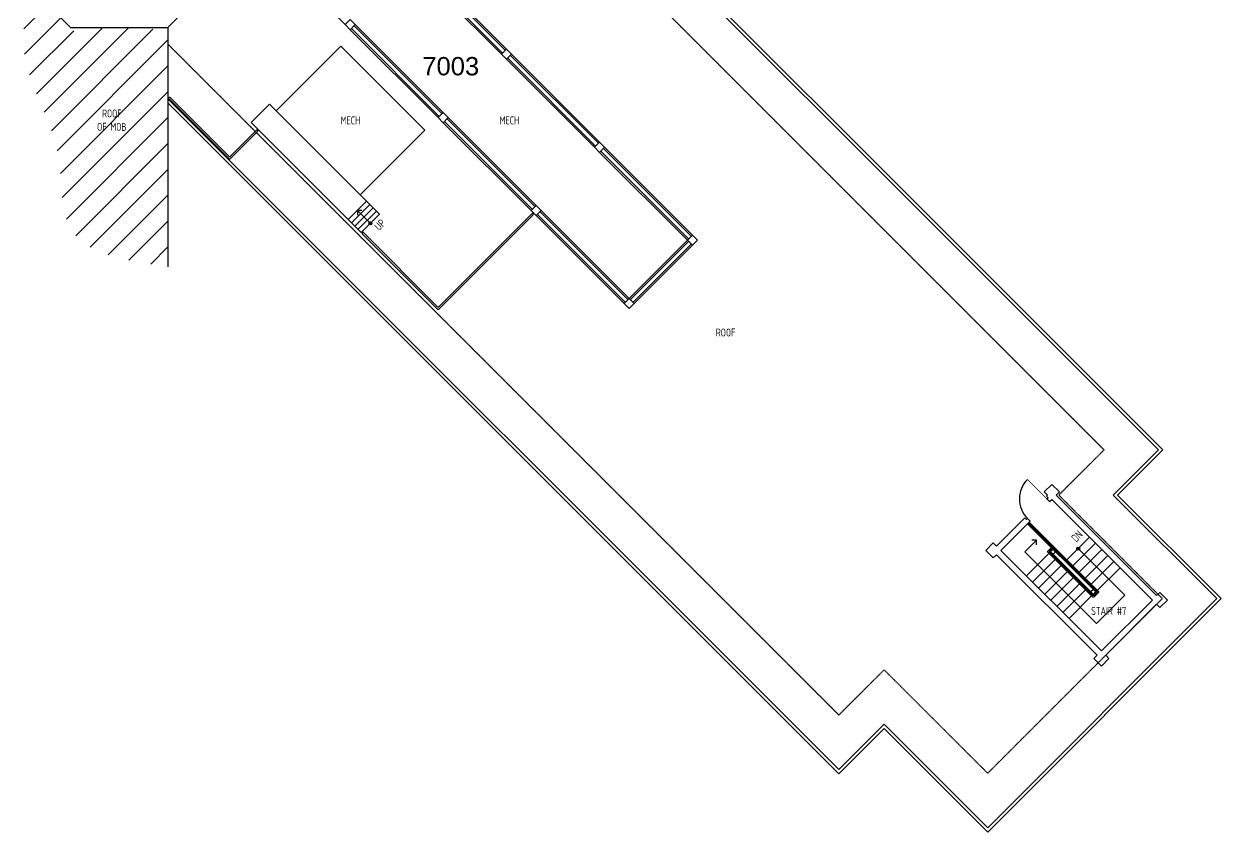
# Model space of a CAD drawing. Header units: inches. Extents: x -3312 to -422, y 111 to 3001.
# Drawn here: x -1992 to -422, y 111 to 1171 of the extents above; entities that cross this region are included whole.
import ezdxf
from ezdxf.enums import TextEntityAlignment as Align

# ---------------------------------------------------------------- set-up
doc = ezdxf.new("R2010")
doc.units = ezdxf.units.IN
doc.header["$MEASUREMENT"] = 0
doc.linetypes.add('HIDDEN', pattern=[0.375, 0.25, -0.125])
doc.layers.get('0').update_dxf_attribs({"linetype": 'CONTINUOUS'})
for name, color, linetype in [('A-ANNO-ROOM', 4, 'CONTINUOUS'), ('A-ANNO-TEXT', 4, 'CONTINUOUS'), ('A-COLS', 5, 'CONTINUOUS'), ('A-DOOR', 2, 'CONTINUOUS'), ('A-FLOR-CURB', 2, 'CONTINUOUS'), ('A-FLOR-HRAL', 1, 'CONTINUOUS'), ('A-FLOR-STRS', 2, 'CONTINUOUS'), ('A-ROOF-FLSH', 8, 'CONTINUOUS'), ('A-ROOF-LEVL-MED', 3, 'CONTINUOUS'), ('A-ROOF-PATT', 8, 'CONTINUOUS'), ('A-SHAFT', 1, 'CONTINUOUS'), ('A-WALL-FULL', 6, 'CONTINUOUS'), ('A-WALL-HDDN', 1, 'HIDDEN'), ('A-WALL-PRHT', 4, 'CONTINUOUS')]:
    doc.layers.add(name, color=color, linetype=linetype)
doc.styles.add('11', font='dim', dxfattribs={"width": 0.85, "height": 10.5})
doc.styles.add('ARIAL', font='arial.ttf')
doc.styles.get("Standard").update_dxf_attribs({"font": 'txt.shx'})
doc.dimstyles.new('STANDARD$7', dxfattribs={"dimtxt": 0.18, "dimasz": 4, "dimexe": 0.18, "dimexo": 0.0625, "dimgap": 0.09, "dimtad": 0, "dimtih": 1, "dimtoh": 1, "dimdec": 4, "dimzin": 0, "dimdsep": 46, "dimtxsty": 'Standard', "dimcen": 0.09, "dimadec": 0, "dimazin": 0, "dimtfac": 1, "dimtdec": 4, "dimtofl": 0, "dimtmove": 0, "dimatfit": 3, "dimldrblk": 'ORIGIN', "dimfxl": 1, "dimtolj": 1, "dimtzin": 0, "dimarcsym": 0})

# ---------------------------------------------------------------- blocks, each defined once
blk = doc.blocks.new('_Origin')
at = {"lineweight": -2}
blk.add_line((0, 0), (-1, 0), dxfattribs=at)
blk.add_circle((0, 0), 0.5, dxfattribs=at)

msp = doc.modelspace()

# ---------------------------------------------------------------- linework, layer by layer
at = {"layer": 'A-ANNO-TEXT'}
for points in [[(-1548.7, 926.2), (-1554.7, 926.2), (-1554.7, 920.2)], [(-663.8, 487.5), (-663.8, 493.5), (-669.8, 493.5)]]:
    msp.add_lwpolyline(points, dxfattribs=at)
at = {"layer": 'A-COLS'}
for points in [[(-1570.8, 1170), (-1564.1, 1163.3), (-1557.4, 1170), (-1564.1, 1176.7)], [(-1365.7, 1131.1), (-1359, 1124.4), (-1352.3, 1131.1), (-1359, 1137.9)], [(-1448.8, 1048), (-1442.1, 1041.3), (-1435.4, 1048), (-1442.1, 1054.8)], [(-1243.8, 1009.2), (-1237, 1002.4), (-1230.3, 1009.2), (-1237, 1015.9)], [(-1326.9, 926.1), (-1320.1, 919.4), (-1313.4, 926.1), (-1320.1, 932.8)], [(-1121.8, 887.2), (-1115.1, 880.5), (-1108.4, 887.2), (-1115.1, 893.9)], [(-1204.9, 804.1), (-1198.2, 797.4), (-1191.4, 804.1), (-1198.2, 810.8)]]:
    msp.add_lwpolyline(points, close=True, dxfattribs=at)
at = {"layer": 'A-DOOR', "const_width": 1}
msp.add_lwpolyline([(-650.2, 547.8), (-675.6, 573.3)], dxfattribs=at)
at = {"layer": 'A-DOOR'}
msp.add_arc((-650.2, 547.8), 36, 135, 225, dxfattribs=at)
at = {"layer": 'A-FLOR-CURB'}
for p, q in [((-1570.8, 1170), (-1641.9, 1241.1)), ((-1365.7, 1131.1), (-1481, 1246.4)), ((-1359, 1137.9), (-1474.3, 1253.1)), ((-1448.8, 1048), (-1564.1, 1163.3)), ((-1442.1, 1054.8), (-1557.4, 1170)), ((-1237, 1015.9), (-1352.3, 1131.1)), ((-1243.8, 1009.2), (-1359, 1124.4)), ((-1326.9, 926.1), (-1442.1, 1041.3)), ((-1320.1, 932.8), (-1435.4, 1048)), ((-1115.1, 893.9), (-1230.3, 1009.2)), ((-1121.8, 887.2), (-1237, 1002.4)), ((-1204.9, 804.1), (-1320.1, 919.4)), ((-1198.2, 810.8), (-1313.4, 926.1)), ((-1121.8, 887.2), (-1198.2, 810.8)), ((-1115.1, 880.5), (-1191.4, 804.1))]:
    msp.add_line(p, q, dxfattribs=at)
at = {"layer": 'A-FLOR-HRAL'}
for points in [[(-1801.7, 1072.8), (-1722.8, 994, 0.414214), (-1721.4, 994), (-1685.4, 1030, 1), (-1686.8, 1031.5), (-1721.4, 996.8, -0.414214), (-1722.8, 996.8), (-1800.3, 1074.2, 1)], [(-1548.2, 895.6), (-1449.4, 796.8, 0.414214), (-1447.9, 796.8), (-1324.2, 920.6, 1), (-1325.6, 922), (-1447.9, 799.7, -0.414214), (-1449.4, 799.7), (-1546.7, 897.1, 1)]]:
    msp.add_lwpolyline(points, format="xyb", close=True, dxfattribs=at)
for points in [[(-674.6, 516.3), (-584.8, 426.5, -0.414214), (-584.8, 425.1), (-588.6, 421.2, -0.414214), (-590.1, 421.2), (-646.7, 477.9, -0.414214), (-646.7, 479.3), (-643.2, 482.8)], [(-673.5, 517.4), (-582.6, 426.5, -0.414214), (-582.6, 425.1), (-588.6, 419.1, -0.414214), (-590.1, 419.1), (-648.8, 477.9, -0.414214), (-648.8, 479.3), (-644.2, 483.9)]]:
    msp.add_lwpolyline(points, format="xyb", dxfattribs=at)
for points in [[(-642.1, 475.4), (-638.9, 478.6), (-642.1, 481.8), (-645.3, 478.6)], [(-589.3, 422.6), (-586.2, 425.8), (-589.3, 429), (-592.5, 425.8)]]:
    msp.add_lwpolyline(points, close=True, dxfattribs=at)
at = {"layer": 'A-FLOR-STRS'}
for p, q in [((-1693.9, 1041.4), (-1669.8, 1065.4)), ((-1669.8, 1065.4), (-1661.3, 1056.9)), ((-1549.6, 897.1), (-1693.9, 1041.4)), ((-1525.5, 921.1), (-1551.2, 946.8)), ((-1566.7, 914.2), (-1542.7, 938.3)), ((-1562.4, 909.9), (-1538.4, 934)), ((-1558.2, 905.6), (-1534.1, 929.7)), ((-1553.9, 901.3), (-1529.8, 925.4)), ((-1525.5, 921.1), (-1549.6, 897.1)), ((-675.6, 515.3), (-589.3, 429)), ((-624, 467.9), (-594.3, 497.6)), ((-616, 459.9), (-586.3, 489.6)), ((-677.1, 446.8), (-647.4, 476.5)), ((-646.3, 477.5), (-645.3, 478.6)), ((-642.1, 475.4), (-592.5, 425.8)), ((-608, 451.9), (-578.3, 481.6)), ((-600, 443.9), (-570.3, 473.6)), ((-669.1, 438.8), (-639.4, 468.5)), ((-661.1, 430.8), (-631.4, 460.5)), ((-638.4, 469.5), (-637.3, 470.6)), ((-630.4, 461.5), (-629.3, 462.6)), ((-626.1, 465.8), (-625.1, 466.8)), ((-618.1, 457.8), (-617.1, 458.8)), ((-592, 435.9), (-562.3, 465.6)), ((-584, 427.9), (-554.3, 457.6)), ((-653.1, 422.8), (-623.4, 452.5)), ((-645.1, 414.8), (-615.4, 444.5)), ((-622.4, 453.5), (-621.3, 454.6)), ((-614.4, 445.6), (-613.3, 446.6)), ((-610.1, 449.8), (-609.1, 450.9)), ((-602.1, 441.8), (-601.1, 442.9)), ((-637.2, 406.8), (-607.5, 436.5)), ((-629.2, 398.8), (-599.5, 428.5)), ((-606.4, 437.6), (-605.3, 438.6)), ((-598.4, 429.6), (-597.3, 430.6)), ((-594.2, 433.8), (-593.1, 434.9)), ((-586.2, 425.8), (-585.1, 426.9)), ((-621.2, 390.8), (-591.5, 420.5)), ((-590.4, 421.6), (-589.3, 422.6))]:
    msp.add_line(p, q, dxfattribs=at)
at = {"layer": 'A-ROOF-FLSH'}
msp.add_lwpolyline([(-1429.7, 1538.1), (-503.8, 612.1), (-563.2, 552.8), (-427.4, 417), (-727.9, 116.5), (-863.7, 252.2), (-923.1, 192.8), (-1803.1, 1072.8)], dxfattribs=at)
at = {"layer": 'A-ROOF-LEVL-MED'}
msp.add_lwpolyline([(-1424.1, 1538.1), (-498.1, 612.1), (-557.5, 552.8), (-421.8, 417), (-727.9, 110.8), (-863.7, 246.6), (-923.1, 187.2), (-1803.1, 1067.2)], dxfattribs=at)
at = {"layer": 'A-ROOF-PATT'}
for p, q in [((-1992, 1164.5), (-1960.7, 1195.9)), ((-1991.4, 1131.2), (-1943.7, 1178.9)), ((-1975.4, 1079.3), (-1888.5, 1166.2)), ((-1965.5, 1055.3), (-1854.6, 1166.2)), ((-1956, 1030.8), (-1822.8, 1164)), ((-1984.6, 1104), (-1926.7, 1161.9)), ((-1948.5, 1004.4), (-1803.1, 1149.8)), ((-1944.3, 974.6), (-1803.1, 1115.8)), ((-1941.7, 943.3), (-1803.1, 1081.9)), ((-1936.3, 914.8), (-1803.1, 1048)), ((-1924.1, 893), (-1803.1, 1014)), ((-1905.1, 878), (-1803.1, 980.1)), ((-1881.4, 867.8), (-1803.1, 946.1)), ((-1854.5, 860.8), (-1803.1, 912.2)), ((-1825.7, 855.6), (-1803.1, 878.3))]:
    msp.add_line(p, q, dxfattribs=at)
at = {"layer": 'A-SHAFT'}
for p, q in [((-1661.3, 1056.9), (-1576.5, 1141.8)), ((-1466.3, 1031.6), (-1576.5, 1141.8)), ((-1551.2, 946.8), (-1661.3, 1056.9)), ((-1551.2, 946.8), (-1466.3, 1031.6))]:
    msp.add_line(p, q, dxfattribs=at)
at = {"layer": 'A-WALL-FULL'}
for p, q in [((-1364.2, 1132.7), (-1479.4, 1248)), ((-1360.6, 1136.3), (-1475.9, 1251.5)), ((-1931, 1166.2), (-1986.2, 1221.4)), ((-1803.1, 1166.2), (-1748, 1221.2)), ((-1931, 1166.2), (-1803.1, 1166.2)), ((-1447.2, 1049.6), (-1562.5, 1164.9)), ((-1443.7, 1053.2), (-1559, 1168.4)), ((-1242.2, 1010.7), (-1357.4, 1126)), ((-1238.6, 1014.3), (-1353.9, 1129.5)), ((-1325.3, 927.7), (-1440.5, 1042.9)), ((-1321.7, 931.2), (-1437, 1046.5)), ((-1116.7, 892.3), (-1231.9, 1007.6)), ((-1120.2, 888.8), (-1235.5, 1004)), ((-1203.3, 805.7), (-1318.5, 920.9)), ((-1199.7, 809.2), (-1315, 924.5)), ((-1120.2, 885.6), (-1196.6, 809.2)), ((-1116.7, 882.1), (-1193, 805.7)), ((-650.9, 551.3), (-649.5, 552.8)), ((-648.7, 549.2), (-650.9, 551.3)), ((-638.1, 552.8), (-506.3, 420.9)), ((-650.2, 547.8), (-648.7, 549.2)), ((-646.6, 544.3), (-650.2, 547.8)), ((-646.6, 544.3), (-643.8, 547.1)), ((-643.8, 547.1), (-511.9, 415.2)), ((-716.3, 485.9), (-679.2, 523.1)), ((-710.6, 480.3), (-672.1, 518.8)), ((-677, 520.9), (-679.2, 523.1)), ((-677, 520.9), (-675.6, 522.3)), ((-672.1, 518.8), (-675.6, 522.3)), ((-716.3, 474.6), (-584.4, 342.7)), ((-710.6, 480.3), (-578.7, 348.4)), ((-578.7, 348.4), (-511.9, 415.2)), ((-573.1, 342.7), (-506.3, 409.6))]:
    msp.add_line(p, q, dxfattribs=at)
for points in [[(-638.1, 552.8), (-633.9, 557), (-643.8, 566.9), (-653.7, 557), (-649.5, 552.8)], [(-716.3, 474.6), (-720.5, 470.4), (-730.4, 480.3), (-720.5, 490.2), (-716.3, 485.9)], [(-506.3, 420.9), (-502, 425.1), (-492.1, 415.2), (-502, 405.3), (-506.3, 409.6)], [(-584.4, 342.7), (-588.6, 338.5), (-578.7, 328.6), (-568.8, 338.5), (-573.1, 342.7)]]:
    msp.add_lwpolyline(points, dxfattribs=at)
at = {"layer": 'A-WALL-HDDN'}
for p, q in [((-1477.1, 1514.1), (-575.2, 612.1)), ((-1803.1, 1144.2), (-923.1, 264.3)), ((-575.2, 612.1), (-634.6, 552.8)), ((-634.6, 552.8), (-498.8, 417)), ((-727.9, 187.9), (-498.8, 417)), ((-923.1, 264.3), (-863.7, 323.6)), ((-863.7, 323.6), (-727.9, 187.9))]:
    msp.add_line(p, q, dxfattribs=at)
at = {"layer": 'A-WALL-PRHT'}
msp.add_line((-1803.1, 1166.2), (-1803.1, 852.3), dxfattribs=at)

# ---------------------------------------------------------------- texts
at = {"layer": 'A-ANNO-ROOM', "style": 'ARIAL'}
msp.add_text('7003', height=24, dxfattribs=at).set_placement((-1432.2, 1103.4), align=Align.CENTER)
at = {"layer": 'A-ANNO-TEXT', "style": '11', "width": 0.85}
msp.add_text('ROOF', height=10.5, dxfattribs=at).set_placement((-1071.7, 760.8), align=Align.CENTER)
at = {"layer": 'A-ANNO-TEXT', "char_height": 10.5, "attachment_point": 5, "style": '11'}
for s, insert, width in [('{\\Fdim;ROOF OF MOB}', (-1876.8, 1044.6), 39.25), ('{\\Fdim;MECH}', (-1563.8, 1044.3), 39.25), ('{\\Fdim;MECH}', (-1355.2, 1044.3), 39.25), ('{\\Fdim;STAIR #7}', (-569.2, 400.8), 69.209)]:
    msp.add_mtext(s, dxfattribs=dict(at, insert=insert, width=width))
at = {"layer": 'A-ANNO-TEXT', "char_height": 10.5, "rotation": 45, "style": '11'}
for s, insert, width, attachment_point in [('UP', (-1529.7, 902.7), 39.25, 4), ('{\\Fdim;DN}', (-605.9, 503.6), 31.258, 6)]:
    msp.add_mtext(s, dxfattribs=dict(at, insert=insert, width=width, attachment_point=attachment_point))

# ---------------------------------------------------------------- leaders
at = {"layer": 'A-ANNO-TEXT'}
for points in [[(-1537.5, 909.1), (-1554.7, 926.2)], [(-609.1, 482.7), (-548, 421.6), (-585.1, 384.5), (-679, 478.4), (-663.8, 493.5)]]:
    msp.add_leader(points, dimstyle='STANDARD$7', override={"dimgap": 0.09, "dimtad": 0}, dxfattribs=at)

doc.saveas('drawing.dxf')
